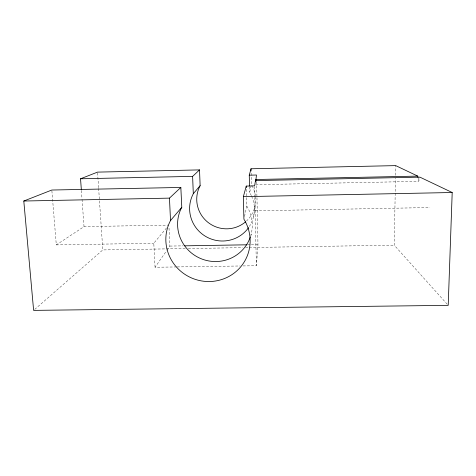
<?xml version="1.0" encoding="UTF-8"?>
<svg xmlns="http://www.w3.org/2000/svg" width="476" height="476" viewBox="0 0 476 476"><rect width="100%" height="100%" fill="white"/><g stroke="black" fill="none" stroke-linecap="round" stroke-linejoin="round"><path stroke-width="0.36" stroke-dasharray="2.38 1.78" d="M447.22 304.247L394.223 245.17L395.479 178.256M395.532 175.287L395.711 165.618M243.063 265.935L256.38 265.733L257.98 244.622L256.945 196.743M251.001 235.471L251.197 234.025M253.5 216.943L254.856 206.834M244.527 216.431L246.77 206.031L246.336 189.049M251.358 195.678A32.499 31.981 25 0 0 249.674 192.566L251.393 184.611L251.09 171.652M255.707 184.724L418.702 181.35L419.719 177.845M176.507 266.935L155.057 267.262L166.493 250.917M166.915 250.316L169.878 246.074L168.98 227.272M155.057 267.262L153.796 243.26L166.523 227.939M34.736 309.406L102.804 249.924L185.325 248.579M51.89 190.763L56.299 244.896L84.026 226.63L168.879 225.1M255.16 210.838L429.87 207.542M56.299 244.896L153.796 243.26M169.878 246.074L183.206 245.86M247.615 244.795L250.572 244.747M251.316 244.735L257.98 244.622M188.294 248.531L242.564 247.645M245.539 247.597L248.514 247.544M249.257 247.532L394.223 245.17M177.245 266.923L240.106 265.983M418.101 178.072L418.702 181.35M81.402 190.555L81.991 198.653M82.045 199.39L84.026 226.63M97.586 172.859L98.591 187.681M98.639 188.419L102.804 249.924M249.537 186.77L249.674 192.566M254.618 186.592L254.85 196.88M254.862 197.611L256.38 265.733M256.618 181.54L256.927 196.017M255.505 196.463A29.566 29.179 26.7 0 1 246.556 220.965M252.096 185.819A29.566 29.179 26.7 0 1 255.41 195.767M251.655 196.326A32.499 31.981 25 0 1 248.984 227.058M246.77 206.031A37.467 36.676 23.3 0 1 250.816 235.441"/><path stroke-width="0.71" d="M180.838 187.449L169.462 198.129L170.515 220.543A42.316 41.21 22.3 0 0 209.559 281.536A42.316 41.21 22.3 0 0 243.926 219.204L243.349 196.659L246.259 186.098L254.6 185.854L255.511 180.594L419.921 177.149L452.2 192.512L448.208 305.354L33.623 310.382L23.8 201.021L51.83 190.031L180.838 187.449L181.784 207.28A37.467 36.676 23.3 0 0 200.402 258.426A37.467 36.676 23.3 0 0 250.37 236.846M249.519 186.045L249.263 175.174L251.025 168.772L395.711 165.618L417.738 176.108L417.982 177.417M170.515 220.543L181.784 207.28M248.585 227.635A32.499 31.981 25 0 1 205.18 236.138A32.499 31.981 25 0 1 193.31 193.702L200.128 185.67L199.527 169.896L97.538 172.116L80.545 178.78L81.348 189.823M80.545 178.78L192.613 176.388L199.527 169.896M249.263 175.174L256.475 175.025L255.701 181.469M417.738 176.108L255.695 179.517L255.743 181.505M23.8 201.021L169.462 198.129M243.349 196.659L452.2 192.512M184.688 245.83L246.871 244.807M192.613 176.388L193.31 193.702M246.259 186.098L246.294 187.574M251.025 168.772L251.078 170.932M245.521 221.887A29.566 29.179 26.7 0 1 207.887 222.298A29.566 29.179 26.7 0 1 200.128 185.67"/></g></svg>
